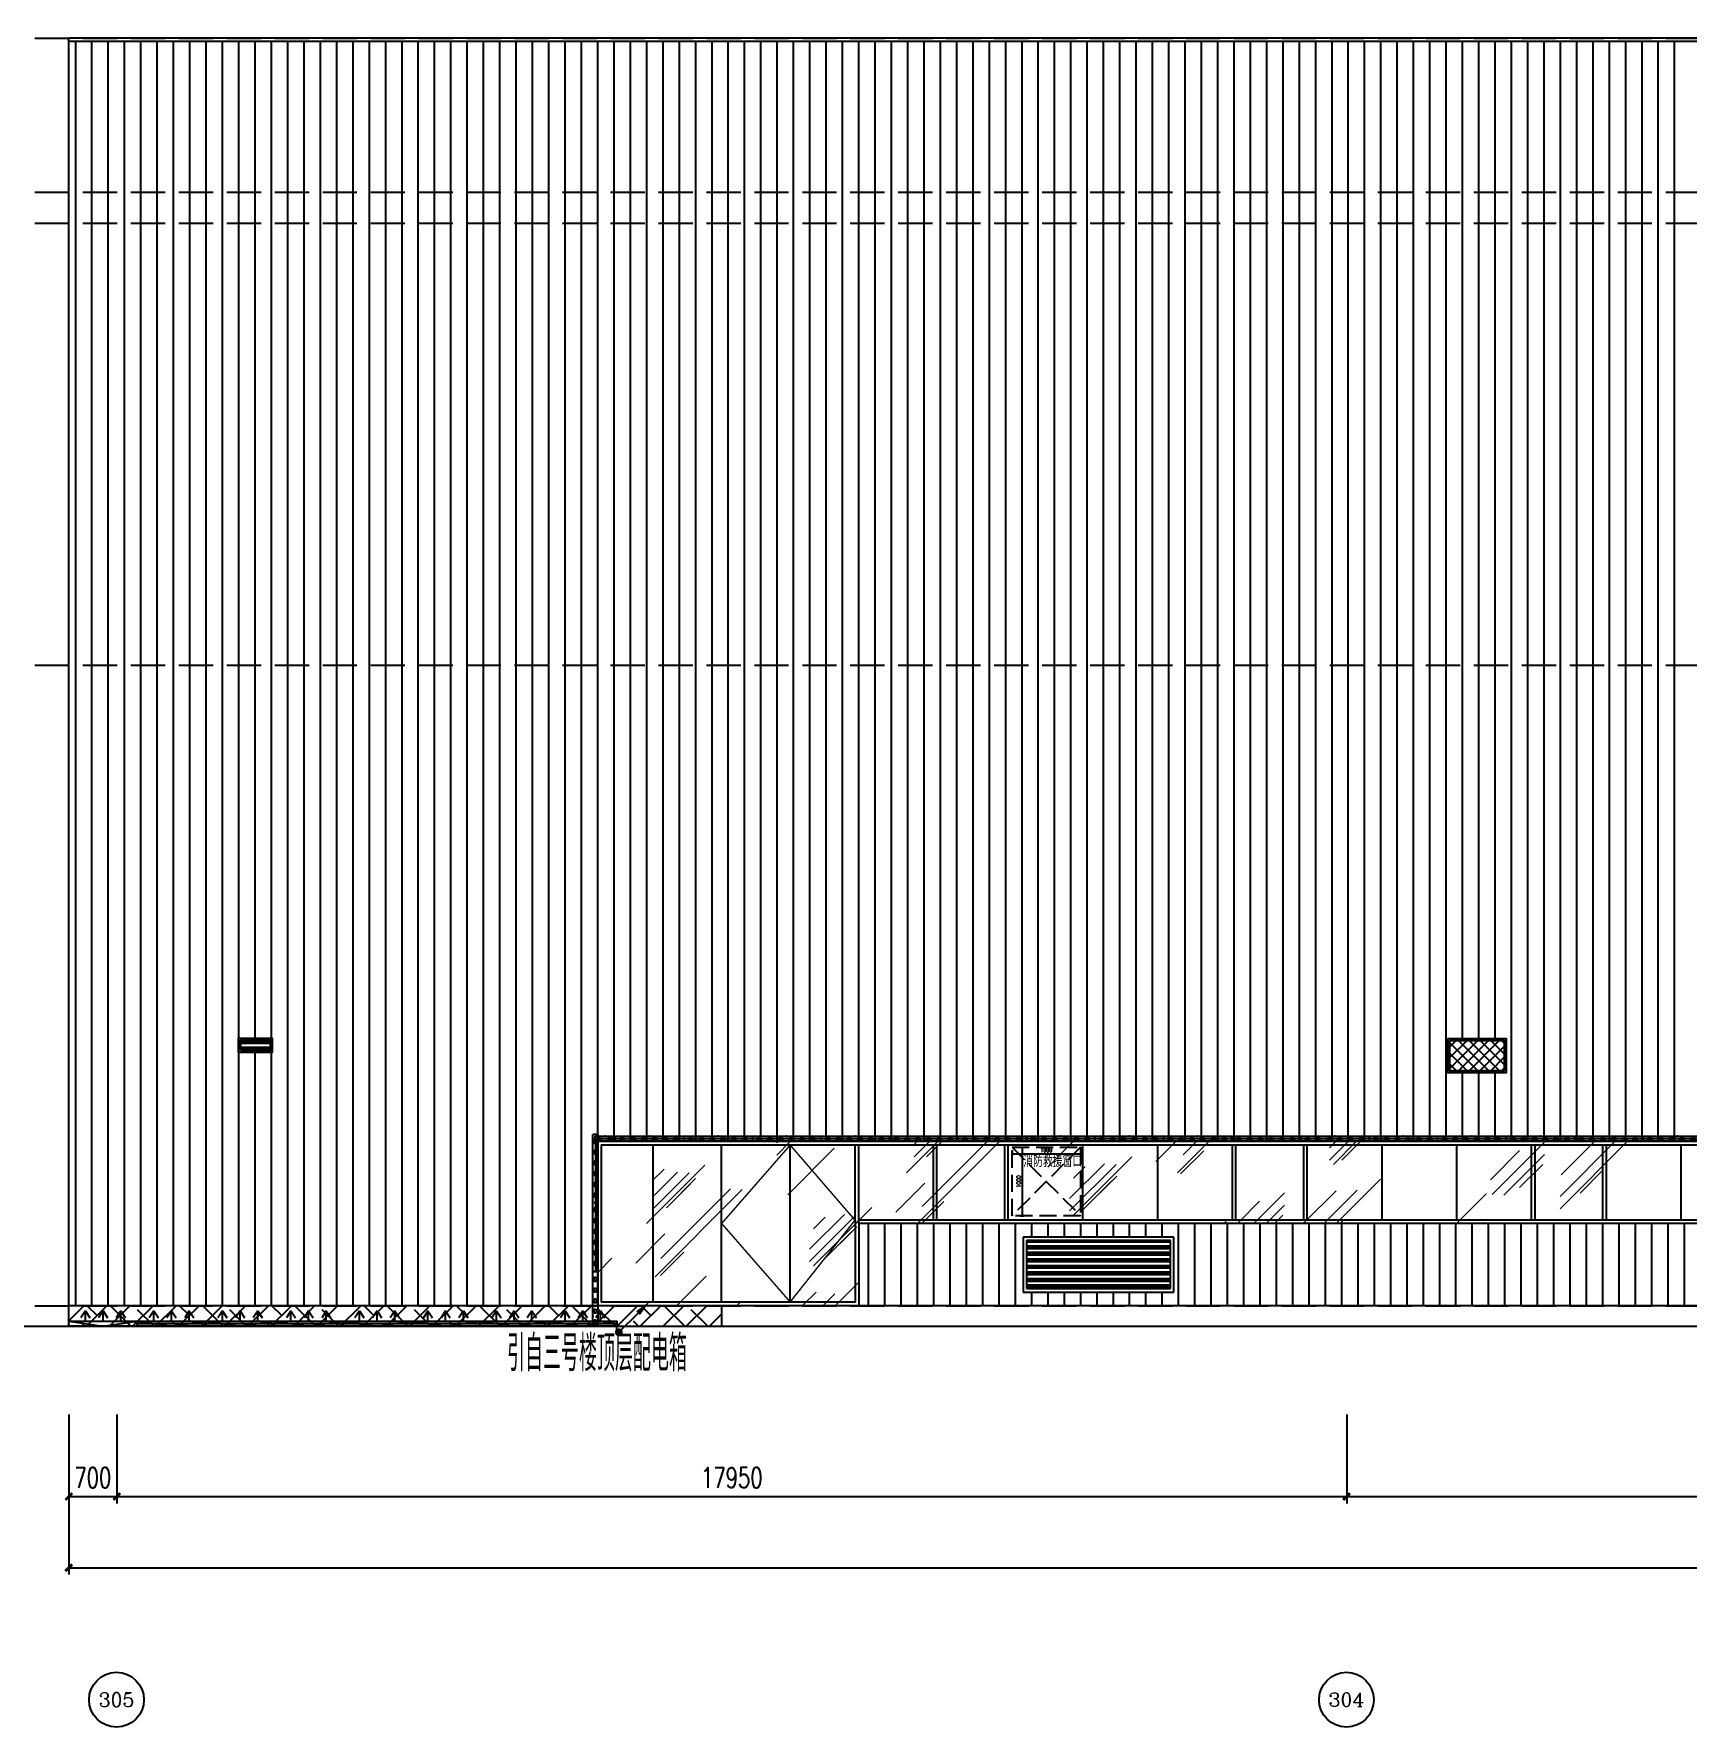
# Model space of a CAD drawing. Extents: x -2377130 to 293730, y -2 to 754590.
# Drawn here: x -356036 to -331907, y 511087 to 535800 of the extents above; entities that cross this region are included whole.
import ezdxf
from ezdxf.enums import TextEntityAlignment as Align

# ---------------------------------------------------------------- set-up
doc = ezdxf.new("R2010")
doc.units = 0
doc.header["$LTSCALE"] = 1000
doc.header["$MEASUREMENT"] = 0
for name, pattern in [('__DASH', [0.35, 0.25, -0.1]), ('DASH', [0.35, 0.25, -0.1]), ('DOTE', [2.42, 2, -0.2, 0.02, -0.2])]:
    doc.linetypes.add(name, pattern=pattern)
doc.layers.get('Defpoints').update_dxf_attribs({"color": 210})
doc.layers.add('.灯具', color=3, linetype='Continuous', lineweight=25)
doc.layers.add('A-WALL-HATCH', color=8, linetype='Continuous', lineweight=13)
for name, color, linetype in [('0 @ 1', 7, 'Continuous'), ('A-AXIS-D', 1, 'Continuous'), ('A-AXIS-DOTE', 14, 'DOTE'), ('A-AXIS-DP', 126, 'Continuous'), ('A-HATCH-2', 251, 'Continuous'), ('A-LIN-V', 9, 'Continuous'), ('A-WINDOW', 140, 'Continuous'), ('AS-WALL', 40, 'Continuous'), ('DIM-照明', 3, 'Continuous'), ('EQUIP-照明', 3, 'Continuous'), ('LWIRE', 4, 'Continuous'), ('PUB_DIM', 3, 'Continuous'), ('PUB_TEXT', 7, 'Continuous'), ('建-文字', 7, 'Continuous'), ('照明-灯具', 3, 'Continuous')]:
    doc.layers.add(name, color=color, linetype=linetype)
doc.layers.add('A-加建区域', color=47, linetype='Continuous', plot=False)
doc.styles.add('_TCH_AXIS', font='COMPLEX', dxfattribs={"bigfont": 'GBCBIG'})
doc.styles.add('_TCH_DIM_T3', font='SIMPLEX', dxfattribs={"width": 0.705882, "bigfont": 'GBCBIG'})
doc.styles.add('_TEL_DIM', font='SIMPLEX', dxfattribs={"width": 0.8, "height": 3.5, "bigfont": 'HZTXT'})
doc.styles.add('A-DIM_T3', font='SIMPLEX', dxfattribs={"width": 0.705882, "bigfont": 'GBCBIG'})
doc.styles.add('A-STANDARD', font='SIMPLEX', dxfattribs={"bigfont": 'GBCBIG'})
doc.styles.get("Standard").update_dxf_attribs({"font": 'gbenor.shx', "bigfont": 'gbcbig.shx'})
doc.styles.add('TG_LINETYPE', font='SIMPLEX', dxfattribs={"width": 0.8, "height": 3, "bigfont": 'HZTXT'})
doc.linetypes.add('灯带', pattern='A,0.4,-0.9,["线条1",TG_LINETYPE,S=0.1,R=0,X=-0.8,Y=-0.15],0', length=1.3)
doc.dimstyles.new('_TCH_ARCH&&20', dxfattribs={"dimtxt": 59.5, "dimasz": 20, "dimexe": 20, "dimexo": 20, "dimgap": 25.25, "dimtad": 1, "dimdec": 0, "dimzin": 0, "dimdsep": 46, "dimtxsty": '_TCH_DIM_T3', "dimblk": 'ARCHTICK', "dimcen": 0.09, "dimclrt": 7, "dimazin": 2, "dimtfac": 1, "dimtdec": 0, "dimtix": 1, "dimtmove": 2, "dimatfit": 3, "dimfxl": 0, "dimtolj": 1, "dimtzin": 0, "dimarcsym": 0})
doc.dimstyles.new('A-DIM&&100', dxfattribs={"dimtxt": 297.5, "dimasz": 100, "dimexe": 100, "dimexo": 100, "dimgap": 126.25, "dimtad": 1, "dimdec": 0, "dimzin": 0, "dimdsep": 46, "dimtxsty": 'A-DIM_T3', "dimblk": 'ARCHTICK', "dimcen": 0.09, "dimclrt": 7, "dimazin": 2, "dimtfac": 1, "dimtdec": 0, "dimtix": 1, "dimtmove": 2, "dimatfit": 3, "dimfxl": 0, "dimtolj": 1, "dimtzin": 0, "dimarcsym": 0})

# ---------------------------------------------------------------- blocks, each defined once
blk = doc.blocks.new('_ArchTick')
at = {"color": 0, "linetype": 'ByBlock', "const_width": 0.4}
blk.add_lwpolyline([(-0.5, -0.5), (0.5, 0.5)], dxfattribs=at)
blk = doc.blocks.new('*D1853')
at = {"layer": 'A-AXIS-D', "color": 0, "lineweight": -2}
for p, q in [((-355526, 514610), (-355526, 513313)), ((-282326, 514610), (-282326, 513313)), ((-355526, 513413), (-282326, 513413))]:
    blk.add_line(p, q, dxfattribs=at)
at = {"layer": 'Defpoints', "color": 0}
for p in [(-355526, 514710), (-282326, 514710), (-282326, 513413)]:
    blk.add_point(p, dxfattribs=at)
at = {"layer": 'A-AXIS-D', "color": 0, "lineweight": -2, "xscale": 100, "yscale": 100, "zscale": 100, "rotation": 180}
blk.add_blockref('_ArchTick', (-355526, 513413), dxfattribs=at)
at = {"layer": 'A-AXIS-D', "color": 0, "lineweight": -2, "xscale": 100, "yscale": 100, "zscale": 100}
blk.add_blockref('_ArchTick', (-282326, 513413), dxfattribs=at)
at = {"layer": 'A-AXIS-D', "color": 7, "insert": (-318926, 513688), "char_height": 297.5, "attachment_point": 5, "style": 'A-DIM_T3'}
blk.add_mtext('\\A1;73200', dxfattribs=at)
blk = doc.blocks.new('*D1849')
at = {"layer": 'A-AXIS-D', "color": 0, "lineweight": -2}
for p, q in [((-336876, 515650), (-336876, 514353)), ((-318926, 515650), (-318926, 514353)), ((-336876, 514453), (-318926, 514453))]:
    blk.add_line(p, q, dxfattribs=at)
at = {"layer": 'Defpoints', "color": 0}
for p in [(-336876, 515750), (-318926, 515750), (-318926, 514453)]:
    blk.add_point(p, dxfattribs=at)
at = {"layer": 'A-AXIS-D', "color": 0, "lineweight": -2, "xscale": 100, "yscale": 100, "zscale": 100, "rotation": 180}
blk.add_blockref('_ArchTick', (-336876, 514453), dxfattribs=at)
at = {"layer": 'A-AXIS-D', "color": 0, "lineweight": -2, "xscale": 100, "yscale": 100, "zscale": 100}
blk.add_blockref('_ArchTick', (-318926, 514453), dxfattribs=at)
at = {"layer": 'A-AXIS-D', "color": 7, "insert": (-327901, 514728), "char_height": 297.5, "attachment_point": 5, "style": 'A-DIM_T3'}
blk.add_mtext('\\A1;17950', dxfattribs=at)
blk = doc.blocks.new('*D1848')
at = {"layer": 'A-AXIS-D', "color": 0, "lineweight": -2}
for p, q in [((-354826, 515650), (-354826, 514353)), ((-336876, 515650), (-336876, 514353)), ((-354826, 514453), (-336876, 514453))]:
    blk.add_line(p, q, dxfattribs=at)
at = {"layer": 'Defpoints', "color": 0}
for p in [(-354826, 515750), (-336876, 515750), (-336876, 514453)]:
    blk.add_point(p, dxfattribs=at)
at = {"layer": 'A-AXIS-D', "color": 0, "lineweight": -2, "xscale": 100, "yscale": 100, "zscale": 100, "rotation": 180}
blk.add_blockref('_ArchTick', (-354826, 514453), dxfattribs=at)
at = {"layer": 'A-AXIS-D', "color": 0, "lineweight": -2, "xscale": 100, "yscale": 100, "zscale": 100}
blk.add_blockref('_ArchTick', (-336876, 514453), dxfattribs=at)
at = {"layer": 'A-AXIS-D', "color": 7, "insert": (-345851, 514728), "char_height": 297.5, "attachment_point": 5, "style": 'A-DIM_T3'}
blk.add_mtext('\\A1;17950', dxfattribs=at)
blk = doc.blocks.new('*D1847')
at = {"layer": 'A-AXIS-D', "color": 0, "lineweight": -2}
for p, q in [((-355526, 515650), (-355526, 514353)), ((-354826, 515650), (-354826, 514353)), ((-355526, 514453), (-354826, 514453))]:
    blk.add_line(p, q, dxfattribs=at)
at = {"layer": 'Defpoints', "color": 0}
for p in [(-355526, 515750), (-354826, 515750), (-354826, 514453)]:
    blk.add_point(p, dxfattribs=at)
at = {"layer": 'A-AXIS-D', "color": 0, "lineweight": -2, "xscale": 100, "yscale": 100, "zscale": 100, "rotation": 180}
blk.add_blockref('_ArchTick', (-355526, 514453), dxfattribs=at)
at = {"layer": 'A-AXIS-D', "color": 0, "lineweight": -2, "xscale": 100, "yscale": 100, "zscale": 100}
blk.add_blockref('_ArchTick', (-354826, 514453), dxfattribs=at)
at = {"layer": 'A-AXIS-D', "color": 7, "insert": (-355176, 514728), "char_height": 297.5, "attachment_point": 5, "style": 'A-DIM_T3'}
blk.add_mtext('\\A1;700', dxfattribs=at)
blk = doc.blocks.new('*D596')
at = {"layer": 'Defpoints', "color": 0}
for p in [(74222, -10680), (75222, -10680), (75222, -10754)]:
    blk.add_point(p, dxfattribs=at)
at = {"layer": 'PUB_DIM', "color": 0, "lineweight": -2}
for p, q in [((74222, -10700), (74222, -10774)), ((74222, -10754), (75222, -10754)), ((75222, -10700), (75222, -10774))]:
    blk.add_line(p, q, dxfattribs=at)
at = {"layer": 'PUB_DIM', "color": 0, "lineweight": -2, "xscale": 20, "yscale": 20, "zscale": 20, "rotation": 180}
blk.add_blockref('_ArchTick', (74222, -10754), dxfattribs=at)
at = {"layer": 'PUB_DIM', "color": 0, "lineweight": -2, "xscale": 20, "yscale": 20, "zscale": 20}
blk.add_blockref('_ArchTick', (75222, -10754), dxfattribs=at)
at = {"layer": 'PUB_DIM', "color": 7, "insert": (74722, -10699), "char_height": 59.5, "attachment_point": 5, "style": '_TCH_DIM_T3'}
blk.add_mtext('\\A1;1000', dxfattribs=at)
blk = doc.blocks.new('*D597')
at = {"layer": 'Defpoints', "color": 0}
for p in [(74323, -10659), (74374, -10659), (74323, -11659)]:
    blk.add_point(p, dxfattribs=at)
at = {"layer": 'PUB_DIM', "color": 0, "lineweight": -2}
for p, q in [((74343, -10659), (74394, -10659)), ((74374, -11659), (74374, -10659)), ((74343, -11659), (74394, -11659))]:
    blk.add_line(p, q, dxfattribs=at)
at = {"layer": 'PUB_DIM', "color": 0, "lineweight": -2, "xscale": 20, "yscale": 20, "zscale": 20}
for p, rotation in [((74374, -10659), 90), ((74374, -11659), 270)]:
    blk.add_blockref('_ArchTick', p, dxfattribs=dict(at, rotation=rotation))
at = {"layer": 'PUB_DIM', "color": 7, "insert": (74319, -11159), "char_height": 59.5, "attachment_point": 5, "rotation": 90, "style": '_TCH_DIM_T3'}
blk.add_mtext('\\A1;1000', dxfattribs=at)
blk = doc.blocks.new('12ZA')
at = {"color": 3}
for p, q in [((11454727, 202786), (11455727, 202786)), ((11454727, 202712), (11454727, 202786)), ((11454727, 202712), (11454727, 202737)), ((11455727, 202712), (11454727, 202712)), ((11454812, 202763), (11454871, 202763)), ((11454812, 202734), (11454812, 202763)), ((11454871, 202734), (11454812, 202734)), ((11454871, 202763), (11454871, 202734)), ((11454969, 202763), (11455028, 202763)), ((11454969, 202734), (11454969, 202763)), ((11455028, 202734), (11454969, 202734)), ((11455028, 202763), (11455028, 202734)), ((11455126, 202763), (11455185, 202763)), ((11455126, 202734), (11455126, 202763)), ((11455185, 202734), (11455126, 202734)), ((11455185, 202763), (11455185, 202734)), ((11455283, 202763), (11455342, 202763)), ((11455283, 202734), (11455283, 202763)), ((11455342, 202734), (11455283, 202734)), ((11455342, 202763), (11455342, 202734)), ((11455439, 202763), (11455499, 202763)), ((11455439, 202734), (11455439, 202763)), ((11455499, 202734), (11455439, 202734)), ((11455499, 202763), (11455499, 202734)), ((11455596, 202763), (11455656, 202763)), ((11455596, 202734), (11455596, 202763)), ((11455656, 202734), (11455596, 202734)), ((11455656, 202763), (11455656, 202734)), ((11455727, 202712), (11455727, 202786)), ((11455727, 202737), (11455727, 202712))]:
    blk.add_line(p, q, dxfattribs=at)
for p in [(11454727, 202749), (11454727, 202749), (11454727, 202749), (11455227, 202786), (11455227, 202786), (11455227, 202786), (11455227, 202712), (11455227, 202712), (11455227, 202712), (11455727, 202749), (11455727, 202749), (11455727, 202749), (11455727, 202749), (11455727, 202749)]:
    blk.add_point(p, dxfattribs=at)
at = {"color": 3, "style": '_TEL_DIM', "flags": 1}
for tag in ['REMARK', 'A']:
    blk.add_attdef(tag, text='', height=0.01, dxfattribs=at).set_placement((11455227, 202712), align=Align.MIDDLE_CENTER)
blk = doc.blocks.new('$equip_U$00000141(SEELE-PC)')
at = {"color": 8}
for p in [(-1, 0), (0, 0.074), (0, -0.074), (1, -0.024)]:
    blk.add_point(p, dxfattribs=at)
at = {"color": 8, "xscale": 0.002, "yscale": 0.002, "zscale": 0.002}
blk.add_blockref('12ZA', (-22910.454, -405.497), dxfattribs=at)
at = {"color": 7, "style": '_TEL_DIM', "flags": 1}
for tag in ['A', 'REMARK']:
    blk.add_attdef(tag, text='', height=0.00002, dxfattribs=at).set_placement((0, 0), align=Align.MIDDLE_CENTER)
blk = doc.blocks.new('$equip_U$00000080(LAPTOP-0UNQ9FSO)')
at = {"color": 4}
blk.add_blockref('$equip_U$00000141(SEELE-PC)', (1, 0.074), dxfattribs=at)
at = {"color": 7, "style": '_TEL_DIM', "flags": 1}
for tag in ['A', 'REMARK']:
    blk.add_attdef(tag, text='', height=0.00002, dxfattribs=at).set_placement((0, 0), align=Align.MIDDLE_CENTER)
blk = doc.blocks.new('az6')
at = {"color": 3}
for p, q in [((11456875, 202786), (11457175, 202786)), ((11456875, 202712), (11456875, 202786)), ((11456875, 202712), (11456875, 202737)), ((11456875, 202712), (11456875, 202737)), ((11457175, 202712), (11456875, 202712)), ((11457175, 202712), (11456875, 202712)), ((11456924, 202763), (11456983, 202763)), ((11456924, 202734), (11456924, 202763)), ((11456983, 202734), (11456924, 202734)), ((11456983, 202763), (11456983, 202734)), ((11457081, 202763), (11457140, 202763)), ((11457081, 202734), (11457081, 202763)), ((11457140, 202734), (11457081, 202734)), ((11457140, 202763), (11457140, 202734)), ((11457175, 202712), (11457175, 202786))]:
    blk.add_line(p, q, dxfattribs=at)
blk = doc.blocks.new('$equip_U$00000143(SEELE-PC)')
at = {"color": 8}
for p in [(-0.3, 0), (0, 0.074), (0.3, 0), (0, -0.074)]:
    blk.add_point(p, dxfattribs=at)
at = {"layer": '0 @ 1', "color": 8, "xscale": 0.002, "yscale": 0.002, "zscale": 0.002}
blk.add_blockref('az6', (-22914.05, -405.497), dxfattribs=at)
at = {"color": 7, "style": '_TEL_DIM', "flags": 1}
for tag in ['A', 'REMARK']:
    blk.add_attdef(tag, text='', height=0.00002, dxfattribs=at).set_placement((0, 0), align=Align.MIDDLE_CENTER)
blk = doc.blocks.new('$equip_U$00000082(LAPTOP-0UNQ9FSO)')
at = {"color": 4}
blk.add_blockref('$equip_U$00000143(SEELE-PC)', (0.3, 0.074), dxfattribs=at)
at = {"color": 7, "style": '_TEL_DIM', "flags": 1}
for tag in ['A', 'REMARK']:
    blk.add_attdef(tag, text='', height=0.00002, dxfattribs=at).set_placement((0, 0), align=Align.MIDDLE_CENTER)
blk = doc.blocks.new('$equip_U$00000142(SEELE-PC)')
at = {"color": 3}
for p, q in [((-0.5, -0.074), (-0.5, 0.074)), ((-0.5, 0.074), (0.5, 0.074)), ((-0.331, -0.03), (-0.331, 0.029)), ((-0.331, 0.029), (-0.212, 0.029)), ((-0.212, 0.029), (-0.212, -0.03)), ((-0.017, -0.03), (-0.017, 0.029)), ((-0.017, 0.029), (0.102, 0.029)), ((0.102, 0.029), (0.102, -0.03)), ((0.297, -0.03), (0.297, 0.029)), ((0.297, 0.029), (0.416, 0.029)), ((0.416, 0.029), (0.416, -0.03)), ((0.5, -0.074), (0.5, 0.074)), ((-0.5, -0.074), (-0.5, -0.024)), ((-0.5, -0.074), (-0.5, -0.024)), ((0.5, -0.074), (-0.5, -0.074)), ((0.5, -0.074), (-0.5, -0.074)), ((-0.212, -0.03), (-0.331, -0.03)), ((0.102, -0.03), (-0.017, -0.03)), ((0.416, -0.03), (0.297, -0.03)), ((0.5, -0.024), (0.5, -0.074)), ((0.5, -0.024), (0.5, -0.074))]:
    blk.add_line(p, q, dxfattribs=at)
at = {"color": 8}
for p in [(-0.5, 0), (0, 0.074), (0.5, 0), (0, -0.074)]:
    blk.add_point(p, dxfattribs=at)
at = {"color": 7, "style": '_TEL_DIM', "flags": 1}
for tag in ['A', 'REMARK']:
    blk.add_attdef(tag, text='', height=0.00002, dxfattribs=at).set_placement((0, 0), align=Align.MIDDLE_CENTER)
blk = doc.blocks.new('$equip_U$00000081(LAPTOP-0UNQ9FSO)')
at = {"color": 4}
blk.add_blockref('$equip_U$00000142(SEELE-PC)', (0.5, 0.074), dxfattribs=at)
at = {"color": 7, "style": '_TEL_DIM', "flags": 1}
for tag in ['A', 'REMARK']:
    blk.add_attdef(tag, text='', height=0.00002, dxfattribs=at).set_placement((0, 0), align=Align.MIDDLE_CENTER)
blk = doc.blocks.new('12z7')
at = {"color": 3}
blk.add_lwpolyline([(12024483, 121558), (12024983, 121483), (12025483, 121558)], dxfattribs=at)
for p in [(12024483, 121520), (12024983, 121483), (12024984, 121558), (12025483, 121520)]:
    blk.add_point(p, dxfattribs=at)
at = {"layer": '照明-灯具', "color": 3}
for p, q in [((12024726, 121707), (12024659, 121607)), ((12024726, 121558), (12024726, 121707)), ((12024726, 121707), (12024792, 121607)), ((12024984, 121707), (12024917, 121607)), ((12024984, 121558), (12024984, 121707)), ((12024984, 121707), (12025050, 121607)), ((12025242, 121707), (12025175, 121607)), ((12025242, 121558), (12025242, 121707)), ((12025242, 121707), (12025308, 121607))]:
    blk.add_line(p, q, dxfattribs=at)
blk.add_lwpolyline([(12024483, 121558), (12025483, 121558), (12025483, 121483), (12024483, 121483)], close=True, dxfattribs=at)
for p in [(12024483, 121520), (12024483, 121483), (12024983, 121558), (12024984, 121558)]:
    blk.add_point(p, dxfattribs=at)
at = {"layer": '照明-灯具', "color": 3, "style": '_TEL_DIM', "flags": 1}
for tag in ['A', 'REMARK']:
    blk.add_attdef(tag, text='', height=0.01, dxfattribs=at).set_placement((12024984, 121558), align=Align.MIDDLE_CENTER)
blk = doc.blocks.new('$equip_U$00000150(SEELE-PC)')
at = {"color": 8}
for p in [(0, 0), (-1, -0.075), (0, -0.15), (1, -0.075)]:
    blk.add_point(p, dxfattribs=at)
at = {"color": 8, "xscale": 0.002, "yscale": 0.002, "zscale": 0.002}
blk.add_blockref('12z7', (-24049.967, -243.115), dxfattribs=at)
at = {"color": 7, "style": '_TEL_DIM', "flags": 1}
for tag in ['A', 'REMARK']:
    blk.add_attdef(tag, text='', height=0.00002, dxfattribs=at).set_placement((0, 0), align=Align.MIDDLE_CENTER)
blk = doc.blocks.new('$equip_U$00000075(LAPTOP-0UNQ9FSO)')
at = {"color": 4, "linetype": '灯带'}
blk.add_blockref('$equip_U$00000150(SEELE-PC)', (1, 0.15), dxfattribs=at)
at = {"color": 7, "style": '_TEL_DIM', "flags": 1}
for tag in ['A', 'REMARK']:
    blk.add_attdef(tag, text='', height=0.00002, dxfattribs=at).set_placement((0, 0), align=Align.MIDDLE_CENTER)
blk = doc.blocks.new('$TelecSys$00000079')
for p, q in [((0.7, 0.7), (0, 0)), ((0.104, 0.104), (0.104, 0.104)), ((-0.104, -0.104), (-0.104, -0.104))]:
    blk.add_line(p, q)
at = {"const_width": 0.142}
blk.add_lwpolyline([(-0.071, 0, 1), (0.071, 0, 1)], format="xyb", close=True, dxfattribs=at)
blk.add_solid([(0.63, 0.77), (0.77, 0.63), (1.15, 1.15)])
at = {"width": 0.8, "flags": 9}
blk.add_attdef('A', (0, 0), '', height=0.00002, dxfattribs=at)
blk = doc.blocks.new('紧急救援窗口')
at = {"layer": 'A-LIN-V', "color": 8, "linetype": 'DASH'}
blk.add_lwpolyline([(74221.8, -10659.1), (75221.8, -10659.1), (75221.8, -11659.1), (74221.8, -11659.1)], close=True, dxfattribs=at)
for points in [[(74221.8, -10659.1), (75221.8, -11659.1)], [(75221.8, -10659.1), (74221.8, -11659.1)]]:
    blk.add_lwpolyline(points, dxfattribs=at)
at = {"layer": '建-文字', "color": 8, "style": 'A-STANDARD'}
blk.add_text('消防救援窗口', height=168.79, dxfattribs=at).set_placement((74385.5, -10947.8))
at = {"layer": 'PUB_DIM', "color": 8}
for p1, p2, distance, picture, middle in [((74221.8, -10680.5), (75221.8, -10680.5), -73.3, '*D596', (74721.8, -10698.8)), ((74323, -11659.1), (74323, -10659.1), -51.4, '*D597', (74319.4, -11159.1))]:
    dim = blk.add_aligned_dim(p1=p1, p2=p2, distance=distance, dimstyle='_TCH_ARCH&&20', dxfattribs=at)
    dim.commit()
    dim.dimension.update_dxf_attribs({"geometry": picture, "text_midpoint": middle})

msp = doc.modelspace()

# ---------------------------------------------------------------- hatches: boundary and pattern name
at = {"layer": 'A-HATCH-2'}
h = msp.add_hatch(dxfattribs=at)
h.set_pattern_fill('ANSI37', color=8, scale=70)
h.set_pattern_definition([(45, (-8850, 0), (-78.577241, 78.577241), []), (135, (-8850, 0), (-78.577241, -78.577241), [])])
h.paths.add_polyline_path([(-335368.1, 521107.5), (-334578.1, 521107.5), (-334578.1, 520667.5), (-335368.1, 520667.5)])
at = {"layer": 'A-WALL-HATCH'}
h = msp.add_hatch(dxfattribs=at)
h.set_pattern_fill('ANSI34', color=8, scale=10, angle=135)
h.set_pattern_definition([(180, (1311927.72, 1000), (-7e-15, -95.25), []), (180, (1311911.84, 1015.875), (-7e-15, -95.25), []), (180, (1311895.97, 1031.75), (-7e-15, -95.25), []), (180, (1311880.09, 1047.625), (-7e-15, -95.25), [])])
h.paths.add_polyline_path([(-353022.4, 520967.5), (-352582.4, 520967.5), (-352582.4, 521107.5), (-353022.4, 521107.5)])

# ---------------------------------------------------------------- linework, layer by layer
at = {"layer": 'A-AXIS-D', "color": 8}
for centre in [(-354829.8, 511487.5), (-336879.8, 511487.5)]:
    msp.add_circle(centre, 400, dxfattribs=at)
at = {"layer": 'A-AXIS-DOTE', "color": 8, "linetype": '__DASH', "ltscale": 2}
for p, q in [((-363020.3, 535737.5), (-274992.5, 535737.5)), ((-363020.3, 533487.5), (-274992.5, 533487.5)), ((-363020.3, 533037.5), (-274992.5, 533037.5)), ((-363020.3, 517237.5), (-273756.4, 517237.5))]:
    msp.add_line(p, q, dxfattribs=at)
at = {"layer": 'A-AXIS-DP', "color": 8}
msp.add_line((-348045, 517237.5), (-348780, 517237.5), dxfattribs=at)
at = {"layer": 'A-HATCH-2', "color": 8, "linetype": 'Continuous'}
for p, q in [((-355425.6, 517237.5), (-355425.6, 535687.5)), ((-355187.5, 517237.5), (-355187.5, 535687.5)), ((-354949.4, 517237.5), (-354949.4, 535687.5)), ((-354711.2, 517237.5), (-354711.2, 535687.5)), ((-354473.1, 517237.5), (-354473.1, 535687.5)), ((-354235, 517237.5), (-354235, 535687.5)), ((-353996.9, 517237.5), (-353996.9, 535687.5)), ((-353758.7, 517237.5), (-353758.7, 535687.5)), ((-353520.6, 517237.5), (-353520.6, 535687.5)), ((-353282.5, 517237.5), (-353282.5, 535687.5)), ((-353044.4, 517237.5), (-353044.4, 535687.5)), ((-352806.2, 521107.5), (-352806.2, 535687.5)), ((-352568.1, 517237.5), (-352568.1, 535687.5)), ((-352330, 517237.5), (-352330, 535687.5)), ((-352091.9, 517237.5), (-352091.9, 535687.5)), ((-351853.7, 517237.5), (-351853.7, 535687.5)), ((-351615.6, 517237.5), (-351615.6, 535687.5)), ((-351377.5, 517237.5), (-351377.5, 535687.5)), ((-351139.4, 517237.5), (-351139.4, 535687.5)), ((-350901.2, 517237.5), (-350901.2, 535687.5)), ((-350663.1, 517237.5), (-350663.1, 535687.5)), ((-350425, 517237.5), (-350425, 535687.5)), ((-350186.9, 517237.5), (-350186.9, 535687.5)), ((-349948.7, 517237.5), (-349948.7, 535687.5)), ((-349710.6, 517237.5), (-349710.6, 535687.5)), ((-349472.5, 517237.5), (-349472.5, 535687.5)), ((-349234.4, 517237.5), (-349234.4, 535687.5)), ((-348996.2, 517237.5), (-348996.2, 535687.5)), ((-348758.1, 517237.5), (-348758.1, 535687.5)), ((-348520, 517237.5), (-348520, 535687.5)), ((-348281.9, 517237.5), (-348281.9, 535687.5)), ((-348043.7, 517237.5), (-348043.7, 535687.5)), ((-347805.6, 517237.5), (-347805.6, 535687.5)), ((-347567.5, 519637.5), (-347567.5, 535687.5)), ((-347329.4, 519637.5), (-347329.4, 535687.5)), ((-347091.2, 519637.5), (-347091.2, 535687.5)), ((-346853.1, 519637.5), (-346853.1, 535687.5)), ((-346615, 519637.5), (-346615, 535687.5)), ((-346376.9, 519637.5), (-346376.9, 535687.5)), ((-346138.7, 519637.5), (-346138.7, 535687.5)), ((-345900.6, 519637.5), (-345900.6, 535687.5)), ((-345662.5, 519637.5), (-345662.5, 535687.5)), ((-345424.4, 519637.5), (-345424.4, 535687.5)), ((-345186.2, 519637.5), (-345186.2, 535687.5)), ((-344948.1, 519637.5), (-344948.1, 535687.5)), ((-344710, 519637.5), (-344710, 535687.5)), ((-344471.9, 519637.5), (-344471.9, 535687.5)), ((-344233.7, 519637.5), (-344233.7, 535687.5)), ((-343995.6, 519637.5), (-343995.6, 535687.5)), ((-343757.5, 519637.5), (-343757.5, 535687.5)), ((-343519.4, 519637.5), (-343519.4, 535687.5)), ((-343281.2, 519637.5), (-343281.2, 535687.5)), ((-343043.1, 519637.5), (-343043.1, 535687.5)), ((-342805, 519637.5), (-342805, 535687.5)), ((-342566.9, 519637.5), (-342566.9, 535687.5)), ((-342328.7, 519637.5), (-342328.7, 535687.5)), ((-342090.6, 519637.5), (-342090.6, 535687.5)), ((-341852.5, 519637.5), (-341852.5, 535687.5)), ((-341614.4, 519637.5), (-341614.4, 535687.5)), ((-341376.2, 519637.5), (-341376.2, 535687.5)), ((-341138.1, 519637.5), (-341138.1, 535687.5)), ((-340900, 519637.5), (-340900, 535687.5)), ((-340661.9, 519637.5), (-340661.9, 535687.5)), ((-340423.7, 519637.5), (-340423.7, 535687.5)), ((-340185.6, 519637.5), (-340185.6, 535687.5)), ((-339947.5, 519637.5), (-339947.5, 535687.5)), ((-339709.4, 519637.5), (-339709.4, 535687.5)), ((-339471.2, 519637.5), (-339471.2, 535687.5)), ((-339233.1, 519637.5), (-339233.1, 535687.5)), ((-338995, 519637.5), (-338995, 535687.5)), ((-338756.9, 519637.5), (-338756.9, 535687.5)), ((-338518.7, 519637.5), (-338518.7, 535687.5)), ((-338280.6, 519637.5), (-338280.6, 535687.5)), ((-338042.5, 519637.5), (-338042.5, 535687.5)), ((-337804.4, 519637.5), (-337804.4, 535687.5)), ((-337566.2, 519637.5), (-337566.2, 535687.5)), ((-337328.1, 519637.5), (-337328.1, 535687.5)), ((-337090, 519637.5), (-337090, 535687.5)), ((-336851.9, 519637.5), (-336851.9, 535687.5)), ((-336613.7, 519637.5), (-336613.7, 535687.5)), ((-336375.6, 519637.5), (-336375.6, 535687.5)), ((-336137.5, 519637.5), (-336137.5, 535687.5)), ((-335899.4, 519637.5), (-335899.4, 535687.5)), ((-335661.2, 519637.5), (-335661.2, 535687.5)), ((-335423.1, 519637.5), (-335423.1, 535687.5)), ((-335185, 521137.5), (-335185, 535687.5)), ((-334946.9, 521137.5), (-334946.9, 535687.5)), ((-334708.7, 521137.5), (-334708.7, 535687.5)), ((-334470.6, 519637.5), (-334470.6, 535687.5)), ((-334232.5, 519637.5), (-334232.5, 535687.5)), ((-333994.4, 519637.5), (-333994.4, 535687.5)), ((-333756.2, 519637.5), (-333756.2, 535687.5)), ((-333518.1, 519637.5), (-333518.1, 535687.5)), ((-333280, 519637.5), (-333280, 535687.5)), ((-333041.9, 519637.5), (-333041.9, 535687.5)), ((-332803.7, 519637.5), (-332803.7, 535687.5)), ((-332565.6, 519637.5), (-332565.6, 535687.5)), ((-332327.5, 519637.5), (-332327.5, 535687.5)), ((-332089.4, 519637.5), (-332089.4, 535687.5)), ((-352806.2, 517237.5), (-352806.2, 520967.5)), ((-335185, 519637.5), (-335185, 520637.5)), ((-334946.9, 519637.5), (-334946.9, 520637.5)), ((-334708.7, 519637.5), (-334708.7, 520637.5)), ((-343853.1, 517237.5), (-343853.1, 518437.5)), ((-343615, 517237.5), (-343615, 518437.5)), ((-343376.9, 517237.5), (-343376.9, 518437.5)), ((-343138.7, 517237.5), (-343138.7, 518437.5)), ((-342900.6, 517237.5), (-342900.6, 518437.5)), ((-342662.5, 517237.5), (-342662.5, 518437.5)), ((-342424.4, 517237.5), (-342424.4, 518437.5)), ((-342186.2, 517237.5), (-342186.2, 518437.5)), ((-341948.1, 517237.5), (-341948.1, 518437.5)), ((-341710, 517237.5), (-341710, 518437.5)), ((-341471.9, 518237.5), (-341471.9, 518437.5)), ((-341233.7, 518237.5), (-341233.7, 518437.5)), ((-340995.6, 518237.5), (-340995.6, 518437.5)), ((-340757.5, 518237.5), (-340757.5, 518437.5)), ((-340519.4, 518237.5), (-340519.4, 518437.5)), ((-340281.2, 518237.5), (-340281.2, 518437.5)), ((-340043.1, 518237.5), (-340043.1, 518437.5)), ((-339805, 518237.5), (-339805, 518437.5)), ((-339566.9, 518237.5), (-339566.9, 518437.5)), ((-339328.7, 517237.5), (-339328.7, 518437.5)), ((-339090.6, 517237.5), (-339090.6, 518437.5)), ((-338852.5, 517237.5), (-338852.5, 518437.5)), ((-338614.4, 517237.5), (-338614.4, 518437.5)), ((-338376.2, 517237.5), (-338376.2, 518437.5)), ((-338138.1, 517237.5), (-338138.1, 518437.5)), ((-337900, 517237.5), (-337900, 518437.5)), ((-337661.9, 517237.5), (-337661.9, 518437.5)), ((-337423.7, 517237.5), (-337423.7, 518437.5)), ((-337185.6, 517237.5), (-337185.6, 518437.5)), ((-336947.5, 517237.5), (-336947.5, 518437.5)), ((-336709.4, 517237.5), (-336709.4, 518437.5)), ((-336471.2, 517237.5), (-336471.2, 518437.5)), ((-336233.1, 517237.5), (-336233.1, 518437.5)), ((-335995, 517237.5), (-335995, 518437.5)), ((-335756.9, 517237.5), (-335756.9, 518437.5)), ((-335518.7, 517237.5), (-335518.7, 518437.5)), ((-335280.6, 517237.5), (-335280.6, 518437.5)), ((-335042.5, 517237.5), (-335042.5, 518437.5)), ((-334804.4, 517237.5), (-334804.4, 518437.5)), ((-334566.2, 517237.5), (-334566.2, 518437.5)), ((-334328.1, 517237.5), (-334328.1, 518437.5)), ((-334090, 517237.5), (-334090, 518437.5)), ((-333851.9, 517237.5), (-333851.9, 518437.5)), ((-333613.7, 517237.5), (-333613.7, 518437.5)), ((-333375.6, 517237.5), (-333375.6, 518437.5)), ((-333137.5, 517237.5), (-333137.5, 518437.5)), ((-332899.4, 517237.5), (-332899.4, 518437.5)), ((-332661.2, 517237.5), (-332661.2, 518437.5)), ((-332423.1, 517237.5), (-332423.1, 518437.5)), ((-332185, 517237.5), (-332185, 518437.5)), ((-331946.9, 517237.5), (-331946.9, 518437.5)), ((-355526.4, 517017.7), (-355306.7, 517237.5)), ((-355269.9, 516937.5), (-354969.9, 517237.5)), ((-355113, 517094.4), (-355256.1, 517237.5)), ((-354933.2, 516937.5), (-354633.2, 517237.5)), ((-354619.3, 516937.5), (-354919.3, 517237.5)), ((-354596.4, 516937.5), (-354296.4, 517237.5)), ((-354259.6, 516937.5), (-353959.6, 517237.5)), ((-353922.9, 516937.5), (-353622.9, 517237.5)), ((-353766, 517094.4), (-353909, 517237.5)), ((-353586.1, 516937.5), (-353286.1, 517237.5)), ((-353272.3, 516937.5), (-353572.3, 517237.5)), ((-353249.4, 516937.5), (-352949.4, 517237.5)), ((-352912.6, 516937.5), (-352612.6, 517237.5)), ((-352575.8, 516937.5), (-352275.8, 517237.5)), ((-352418.9, 517094.4), (-352562, 517237.5)), ((-352239.1, 516937.5), (-351939.1, 517237.5)), ((-351925.2, 516937.5), (-352225.2, 517237.5)), ((-351902.3, 516937.5), (-351602.3, 517237.5)), ((-351565.6, 516937.5), (-351265.6, 517237.5)), ((-351228.8, 516937.5), (-350928.8, 517237.5)), ((-351071.9, 517094.4), (-351215, 517237.5)), ((-350892, 516937.5), (-350592, 517237.5)), ((-350578.2, 516937.5), (-350878.2, 517237.5)), ((-350555.3, 516937.5), (-350255.3, 517237.5)), ((-350218.5, 516937.5), (-349918.5, 517237.5)), ((-349881.8, 516937.5), (-349581.8, 517237.5)), ((-349724.8, 517094.4), (-349867.9, 517237.5)), ((-349545, 516937.5), (-349245, 517237.5)), ((-349231.2, 516937.5), (-349531.2, 517237.5)), ((-349208.3, 516937.5), (-348908.3, 517237.5)), ((-348871.5, 516937.5), (-348571.5, 517237.5)), ((-348534.7, 516937.5), (-348234.7, 517237.5)), ((-348377.8, 517094.4), (-348520.9, 517237.5)), ((-348198, 516937.5), (-347898, 517237.5)), ((-347884.1, 516937.5), (-348184.1, 517237.5)), ((-347861.2, 516937.5), (-347561.2, 517237.5)), ((-347524.5, 516937.5), (-347224.5, 517237.5)), ((-347187.7, 516937.5), (-346887.7, 517237.5)), ((-347030.8, 517094.4), (-347173.9, 517237.5)), ((-346850.9, 516937.5), (-346550.9, 517237.5)), ((-346537.1, 516937.5), (-346837.1, 517237.5)), ((-346514.2, 516937.5), (-346214.2, 517237.5)), ((-341471.9, 517237.5), (-341471.9, 517437.5)), ((-341233.7, 517237.5), (-341233.7, 517437.5)), ((-340995.6, 517237.5), (-340995.6, 517437.5)), ((-340757.5, 517237.5), (-340757.5, 517437.5)), ((-340519.4, 517237.5), (-340519.4, 517437.5)), ((-340281.2, 517237.5), (-340281.2, 517437.5)), ((-340043.1, 517237.5), (-340043.1, 517437.5)), ((-339805, 517237.5), (-339805, 517437.5)), ((-339566.9, 517237.5), (-339566.9, 517437.5)), ((-355292.8, 516937.5), (-355365.6, 517010.2)), ((-354282.6, 516937.5), (-354523.7, 517178.6)), ((-353945.8, 516937.5), (-354018.5, 517010.2)), ((-352935.5, 516937.5), (-353176.6, 517178.6)), ((-352598.8, 516937.5), (-352671.5, 517010.2)), ((-351588.5, 516937.5), (-351829.6, 517178.6)), ((-351251.7, 516937.5), (-351324.5, 517010.2)), ((-350241.4, 516937.5), (-350482.6, 517178.6)), ((-349904.7, 516937.5), (-349977.4, 517010.2)), ((-348894.4, 516937.5), (-349135.5, 517178.6)), ((-348557.6, 516937.5), (-348630.4, 517010.2)), ((-347547.4, 516937.5), (-347788.5, 517178.6)), ((-347210.6, 516937.5), (-347283.3, 517010.2)), ((-346200.3, 516937.5), (-346441.4, 517178.6)), ((-346177.4, 516937.5), (-345998.1, 517116.8))]:
    msp.add_line(p, q, dxfattribs=at)
at = {"layer": 'A-LIN-V', "color": 8}
for p, q in [((-282326.4, 535737.5), (-355526.4, 535737.5)), ((-355526.4, 516937.5), (-355526.4, 535737.5)), ((-282326.4, 535687.5), (-355526.4, 535687.5)), ((-282326.4, 517237.5), (-355526.4, 517237.5)), ((-345998.1, 517237.5), (-345998.1, 516937.5))]:
    msp.add_line(p, q, dxfattribs=at)
at = {"layer": 'A-WALL-HATCH', "color": 8, "linetype": 'Continuous'}
for p, q in [((-345194.9, 519616.8), (-345174.3, 519637.5)), ((-345194.9, 519436.8), (-344994.3, 519637.5)), ((-345034.3, 518858.6), (-344355.5, 519537.4)), ((-343298.4, 519178.7), (-342839.6, 519637.5)), ((-343188.7, 519408.4), (-342959.6, 519637.5)), ((-343188.7, 519588.4), (-343139.6, 519637.5)), ((-343123.6, 518453.4), (-341939.6, 519637.5)), ((-343073.6, 518683.5), (-342119.6, 519637.5)), ((-343008.6, 519408.4), (-342779.6, 519637.5)), ((-342828.6, 519588.4), (-342779.6, 519637.5)), ((-341239.5, 519259.2), (-340861.3, 519637.5)), ((-339661.3, 519341), (-339364.9, 519637.5)), ((-339346.7, 519175.6), (-338884.9, 519637.5)), ((-339301.3, 519161.1), (-338961.8, 519500.5)), ((-339261.9, 519440.5), (-339064.9, 519637.5)), ((-337126.5, 519361.1), (-336850.2, 519637.5)), ((-337126.5, 519541.1), (-337030.2, 519637.5)), ((-337066.5, 519301.1), (-336730.2, 519637.5)), ((-336946.5, 519361.1), (-336670.2, 519637.5)), ((-336766.5, 519541.1), (-336670.2, 519637.5)), ((-334775.5, 519077.4), (-334351.3, 519501.7)), ((-334750.7, 518862.3), (-333987, 519625.9)), ((-333759.8, 518833.1), (-332955.5, 519637.5)), ((-333759.8, 518653.1), (-332775.5, 519637.5)), ((-333745.2, 519147.7), (-333255.5, 519637.5)), ((-347093.1, 518438.6), (-346244.6, 519287.2)), ((-347008.3, 519063.5), (-346838.5, 519233.2)), ((-340921.3, 518801), (-340412.2, 519310.2)), ((-340921.3, 518621), (-340242.5, 519299.9)), ((-340861.3, 518561), (-340012.8, 519409.6)), ((-340861.3, 519101), (-340691.6, 519270.8)), ((-334581, 518852), (-333987, 519445.9)), ((-334351.3, 518961.7), (-334011.8, 519301.1)), ((-333470, 518882.9), (-333130.6, 519222.3)), ((-346983.4, 518848.3), (-346644, 519187.7)), ((-346983.4, 518668.3), (-346474.3, 519177.4)), ((-346803.4, 518668.4), (-346379.1, 519092.6)), ((-346623.4, 518848.4), (-346453.7, 519018.1)), ((-343456, 518601), (-343031.8, 519025.3)), ((-340741.3, 518621.1), (-340232.1, 519130.2)), ((-340561.3, 518801.1), (-340306.7, 519055.6)), ((-337016.4, 518451.2), (-336383.5, 519084.1)), ((-346970.1, 517661.6), (-345697.3, 518934.4)), ((-346885.3, 517926.5), (-345867, 518944.7)), ((-343063.6, 518453.4), (-342756.6, 518760.5)), ((-338455.9, 518451.7), (-338146, 518761.6)), ((-338216, 518451.6), (-337781.7, 518885.9)), ((-337496.3, 518451.4), (-337030.8, 518916.8)), ((-337196.4, 518451.3), (-336723, 518924.7)), ((-335260, 518450.6), (-334838, 518872.5)), ((-344716, 518061), (-344206.9, 518570.1)), ((-344716, 517881), (-344037.2, 518559.8)), ((-344656, 517821), (-343807.5, 518669.5)), ((-344656, 518361), (-344486.3, 518530.7)), ((-338652.9, 518451.8), (-338632.8, 518471.9)), ((-338036.1, 518451.6), (-337781.7, 518705.9)), ((-337916.1, 518451.5), (-337806.6, 518561)), ((-336956.4, 518451.2), (-336925.4, 518482.3)), ((-347250.7, 517861), (-346826.5, 518285.2)), ((-344536, 517881), (-344026.9, 518390.2)), ((-344356, 518061), (-344101.4, 518315.6)), ((-334862.5, 518450.4), (-334860.4, 518452.5)), ((-346890.7, 517681), (-346551.3, 518020.4)), ((-339448.1, 518175.9), (-341548.1, 518175.9)), ((-339448.1, 518160), (-341548.1, 518160)), ((-339448.1, 518112.4), (-341548.1, 518112.4)), ((-339448.1, 518096.5), (-341548.1, 518096.5)), ((-339448.1, 518080.6), (-341548.1, 518080.6)), ((-339448.1, 518064.8), (-341548.1, 518064.8)), ((-339448.1, 518017.1), (-341548.1, 518017.1)), ((-339448.1, 518001.3), (-341548.1, 518001.3)), ((-339448.1, 517985.4), (-341548.1, 517985.4)), ((-347802.4, 517729.3), (-347602.2, 517929.5)), ((-339448.1, 517969.5), (-341548.1, 517969.5)), ((-339448.1, 517921.9), (-341548.1, 517921.9)), ((-339448.1, 517906), (-341548.1, 517906)), ((-339448.1, 517890.1), (-341548.1, 517890.1)), ((-339448.1, 517874.3), (-341548.1, 517874.3)), ((-339448.1, 517826.6), (-341548.1, 517826.6)), ((-339448.1, 517810.8), (-341548.1, 517810.8)), ((-339448.1, 517794.9), (-341548.1, 517794.9)), ((-339448.1, 517779), (-341548.1, 517779)), ((-339448.1, 517731.4), (-341548.1, 517731.4)), ((-346650.5, 517242.4), (-346222.2, 517670.7)), ((-344324.7, 517252.3), (-344007, 517570.1)), ((-339448.1, 517715.5), (-341548.1, 517715.5)), ((-339448.1, 517699.6), (-341548.1, 517699.6)), ((-339448.1, 517683.8), (-341548.1, 517683.8)), ((-339448.1, 517636.1), (-341548.1, 517636.1)), ((-339448.1, 517620.3), (-341548.1, 517620.3)), ((-339448.1, 517604.4), (-341548.1, 517604.4)), ((-339448.1, 517588.5), (-341548.1, 517588.5)), ((-339448.1, 517540.9), (-341548.1, 517540.9)), ((-339448.1, 517525), (-341548.1, 517525)), ((-339448.1, 517509.1), (-341548.1, 517509.1)), ((-339448.1, 517493.3), (-341548.1, 517493.3)), ((-345770.9, 517246.1), (-345735.5, 517281.6)), ((-344806.8, 517250.3), (-344620.3, 517436.7)), ((-344505.5, 517251.6), (-344346.4, 517410.7))]:
    msp.add_line(p, q, dxfattribs=at)
at = {"layer": 'A-WALL-HATCH', "color": 8}
msp.add_line((-343998.1, 517237.5), (-343998.1, 518470), dxfattribs=at)
msp.add_lwpolyline([(-344998.1, 519587.5), (-345998.1, 518437.5), (-344998.1, 517287.5), (-344048.1, 518487.5), (-344998.1, 519587.5)], dxfattribs=at)
at = {"layer": 'A-WINDOW', "color": 8}
for p, q in [((-346998.1, 517287.5), (-346998.1, 519587.5)), ((-345998.1, 517287.5), (-345998.1, 519587.5)), ((-344998.1, 517287.5), (-344998.1, 519587.5)), ((-344048.1, 518487.5), (-344048.1, 519587.5)), ((-342906.8, 518487.5), (-342906.8, 519587.5)), ((-342856.8, 518487.5), (-342856.8, 519587.5)), ((-341865.6, 518487.5), (-341865.6, 519587.5)), ((-341815.6, 518487.5), (-341815.6, 519587.5)), ((-340724.4, 518487.5), (-340724.4, 519587.5)), ((-339633.1, 518487.5), (-339633.1, 519587.5)), ((-338541.9, 518487.5), (-338541.9, 519587.5)), ((-338491.9, 518487.5), (-338491.9, 519587.5)), ((-337500.6, 518487.5), (-337500.6, 519587.5)), ((-337450.6, 518487.5), (-337450.6, 519587.5)), ((-336359.4, 518487.5), (-336359.4, 519587.5)), ((-335268.1, 518487.5), (-335268.1, 519587.5)), ((-334176.9, 518487.5), (-334176.9, 519587.5)), ((-334126.9, 518487.5), (-334126.9, 519587.5)), ((-333135.6, 518487.5), (-333135.6, 519587.5)), ((-333085.6, 518487.5), (-333085.6, 519587.5)), ((-331994.4, 518487.5), (-331994.4, 519587.5)), ((-339398.1, 518237.5), (-341598.1, 518237.5)), ((-341598.1, 518237.5), (-341598.1, 517437.5)), ((-339398.1, 517437.5), (-339398.1, 518237.5)), ((-339448.1, 518187.5), (-341548.1, 518187.5)), ((-341548.1, 518187.5), (-341548.1, 517487.5)), ((-339448.1, 517487.5), (-339448.1, 518187.5)), ((-341548.1, 517487.5), (-339448.1, 517487.5)), ((-341598.1, 517437.5), (-339398.1, 517437.5))]:
    msp.add_line(p, q, dxfattribs=at)
for points in [[(-300476.4, 535687.5), (-298976.4, 535687.5), (-298976.4, 518437.5), (-343998.1, 518437.5), (-343998.1, 517237.5), (-347802.4, 517237.5), (-347802.4, 519637.5), (-300476.4, 519637.5), (-300476.4, 531737.5)], [(-353052.4, 520937.5), (-352552.4, 520937.5), (-352552.4, 521137.5), (-353052.4, 521137.5)], [(-353022.4, 520967.5), (-352582.4, 520967.5), (-352582.4, 521107.5), (-353022.4, 521107.5)], [(-335398.1, 521137.5), (-334548.1, 521137.5), (-334548.1, 520637.5), (-335398.1, 520637.5)], [(-335368.1, 521107.5), (-334578.1, 521107.5), (-334578.1, 520667.5), (-335368.1, 520667.5)]]:
    msp.add_lwpolyline(points, close=True, dxfattribs=at)
for points in [[(-344048.1, 518487.5), (-344048.1, 517287.5), (-347752.4, 517287.5), (-347752.4, 519587.5), (-300476.4, 519587.5)], [(-343998.1, 518437.5), (-343998.1, 519587.5)], [(-300476.4, 518487.5), (-343998.1, 518487.5)]]:
    msp.add_lwpolyline(points, dxfattribs=at)
at = {"layer": 'A-加建区域', "color": 8, "linetype": '__DASH', "ltscale": 2}
msp.add_line((-363020.3, 526587.5), (-273756.4, 526587.5), dxfattribs=at)
at = {"layer": 'AS-WALL', "color": 8}
msp.add_line((-363020.3, 516937.5), (-274992.5, 516937.5), dxfattribs=at)
at = {"layer": 'DIM-照明', "color": 6}
for points in [[(-300630, 535800), (-300630, 519780), (-331550, 519780), (-331550, 519674.5), (-347840, 519674.5), (-347840, 517737.5)], [(-347526.4, 516850), (-347526.4, 516975), (-354526.4, 516975)]]:
    msp.add_lwpolyline(points, dxfattribs=at)

# ---------------------------------------------------------------- block references
at = {"layer": 'A-WINDOW', "color": 8}
msp.add_blockref('紧急救援窗口', (-415981.8, 530209.1), dxfattribs=at)
at = {"layer": 'EQUIP-照明', "color": 8, "xscale": 500, "yscale": 500, "zscale": 500}
for name, p, rotation in [('$equip_U$00000080(LAPTOP-0UNQ9FSO)', (-347805.6, 518737.5), 90), ('$equip_U$00000082(LAPTOP-0UNQ9FSO)', (-347550, 519711.5), 180), ('$equip_U$00000080(LAPTOP-0UNQ9FSO)', (-346550, 519711.5), 180), ('$equip_U$00000080(LAPTOP-0UNQ9FSO)', (-345550, 519711.5), 180), ('$equip_U$00000080(LAPTOP-0UNQ9FSO)', (-344550, 519711.5), 180), ('$equip_U$00000080(LAPTOP-0UNQ9FSO)', (-343550, 519711.5), 180), ('$equip_U$00000080(LAPTOP-0UNQ9FSO)', (-342550, 519711.5), 180), ('$equip_U$00000080(LAPTOP-0UNQ9FSO)', (-341550, 519711.5), 180), ('$equip_U$00000080(LAPTOP-0UNQ9FSO)', (-340550, 519711.5), 180), ('$equip_U$00000080(LAPTOP-0UNQ9FSO)', (-339550, 519711.5), 180), ('$equip_U$00000080(LAPTOP-0UNQ9FSO)', (-338550, 519711.5), 180), ('$equip_U$00000080(LAPTOP-0UNQ9FSO)', (-337550, 519711.5), 180), ('$equip_U$00000080(LAPTOP-0UNQ9FSO)', (-336550, 519711.5), 180), ('$equip_U$00000080(LAPTOP-0UNQ9FSO)', (-335550, 519711.5), 180), ('$equip_U$00000080(LAPTOP-0UNQ9FSO)', (-334550, 519711.5), 180), ('$equip_U$00000080(LAPTOP-0UNQ9FSO)', (-333550, 519711.5), 180), ('$equip_U$00000080(LAPTOP-0UNQ9FSO)', (-332550, 519711.5), 180), ('$equip_U$00000080(LAPTOP-0UNQ9FSO)', (-331550, 519711.5), 180), ('$equip_U$00000080(LAPTOP-0UNQ9FSO)', (-347805.6, 517737.5), 90), ('$equip_U$00000081(LAPTOP-0UNQ9FSO)', (-347879.6, 517737.5), 270), ('$equip_U$00000082(LAPTOP-0UNQ9FSO)', (-347879.6, 517237.5), 270), ('$equip_U$00000075(LAPTOP-0UNQ9FSO)', (-355526.4, 516937.5), 1.64930114608612e-11), ('$equip_U$00000075(LAPTOP-0UNQ9FSO)', (-354526.4, 516937.5), 1.64930114608612e-11), ('$equip_U$00000075(LAPTOP-0UNQ9FSO)', (-353526.4, 516937.5), 1.64930114608612e-11), ('$equip_U$00000075(LAPTOP-0UNQ9FSO)', (-352526.4, 516937.5), 1.64930114608612e-11), ('$equip_U$00000075(LAPTOP-0UNQ9FSO)', (-351526.4, 516937.5), 1.64930114608612e-11), ('$equip_U$00000075(LAPTOP-0UNQ9FSO)', (-350526.4, 516937.5), 1.64930114608612e-11), ('$equip_U$00000075(LAPTOP-0UNQ9FSO)', (-349526.4, 516937.5), 1.64930114608612e-11), ('$equip_U$00000075(LAPTOP-0UNQ9FSO)', (-348526.4, 516937.5), 1.64930114608612e-11)]:
    msp.add_blockref(name, p, dxfattribs=dict(at, rotation=rotation))
at = {"layer": 'LWIRE', "color": 6, "xscale": 400, "yscale": 400, "zscale": 400}
msp.add_blockref('$TelecSys$00000079', (-347497.9, 516850), dxfattribs=at)

# ---------------------------------------------------------------- texts
at = {"layer": '.灯具', "color": 7, "linetype": 'ByBlock', "style": '_TEL_DIM', "width": 0.5}
msp.add_text('引自三号楼顶层配电箱', height=525, rotation=0.00525, dxfattribs=at).set_placement((-349130.3, 516281.5))
at = {"layer": 'PUB_TEXT', "color": 8, "style": '_TCH_AXIS'}
for s, height, p, p2 in [('305', 206.28, (-355090.2, 511384.3), (-354569.5, 511384.3)), ('304', 199.75, (-337141.4, 511387.6), (-336618.3, 511387.6))]:
    msp.add_text(s, height=height, dxfattribs=at).set_placement(p, p2, align=Align.FIT)

# ---------------------------------------------------------------- dimensions: what is measured, and where the dimension line sits
at = {"layer": 'A-AXIS-D', "color": 8}
for base, p1, p2, angle, picture, middle in [((-354826.4, 514453.4), (-355526.4, 515750), (-354826.4, 515750), 0, '*D1847', (-355176.4, 514728.4)), ((-336876.4, 514453.4), (-354826.4, 515750), (-336876.4, 515750), 360, '*D1848', (-345851.4, 514728.4)), ((-318926.4, 514453.4), (-336876.4, 515750), (-318926.4, 515750), 360, '*D1849', (-327901.4, 514728.4)), ((-282326.4, 513413.4), (-355526.4, 514710), (-282326.4, 514710), 360, '*D1853', (-318926.4, 513688.4))]:
    dim = msp.add_linear_dim(base=base, p1=p1, p2=p2, angle=angle, dimstyle='A-DIM&&100', override={"dimgap": 0}, dxfattribs=at)
    dim.commit()
    dim.dimension.update_dxf_attribs({"geometry": picture, "text_midpoint": middle, "dimtype": 161})

doc.saveas('drawing.dxf')
